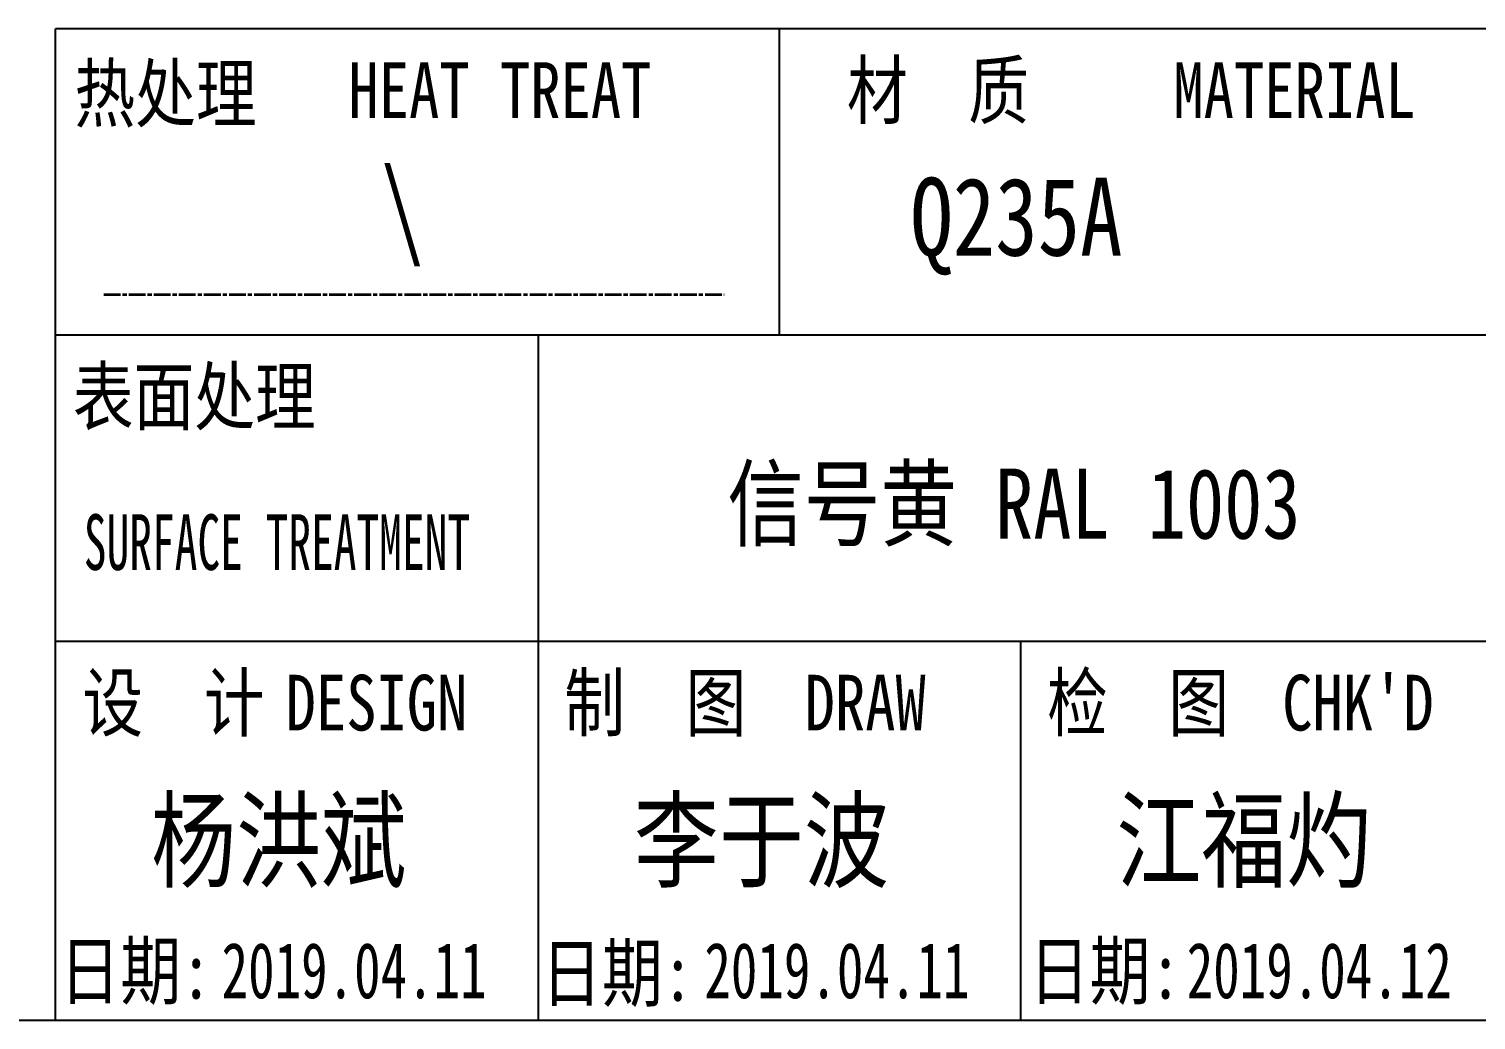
# Model space of a CAD drawing. Header units: millimetres. Extents: x 200899 to 230351, y -82611 to -20945.
# Drawn here: x 202517.2 to 202777.1, y -69495.6 to -69317.6 of the extents above; entities that cross this region are included whole.
import ezdxf
from ezdxf.enums import TextEntityAlignment as Align

# ---------------------------------------------------------------- set-up
doc = ezdxf.new("R2010")
doc.units = ezdxf.units.MM
doc.header["$LTSCALE"] = 0.5
doc.linetypes.add('AM_ISO08W050x2', pattern=[9, 6, -0.75, 1.5, -0.75])
for name, color, linetype in [('图\\M+19E79\\M+195B6\\M+18E9A', 7, 'Continuous'), ('材质', 7, 'Continuous'), ('表面处理', 7, 'Continuous')]:
    doc.layers.add(name, color=color, linetype=linetype)
for name, color, linetype, lineweight in [('图框', 7, 'Continuous', 18), ('热处理', 7, 'Continuous', 20), ('粗点划线', 6, 'AM_ISO08W050x2', 35)]:
    doc.layers.add(name, color=color, linetype=linetype, lineweight=lineweight)
doc.styles.add('国标', font='simfang.ttf', dxfattribs={"width": 0.8})

# ---------------------------------------------------------------- blocks, each defined once
blk = doc.blocks.new('GZDEH零件A2图框V02版')
at = {"layer": '图\\M+19E79\\M+195B6\\M+18E9A', "color": 7}
blk.add_line((584, 55.5), (404, 55.5), dxfattribs=at)
at = {"layer": '图\\M+19E79\\M+195B6\\M+18E9A', "color": 9}
for p, q in [((584, 55.5), (404, 55.5)), ((436.5, 55.5), (436.5, 41.75)), ((493.5, 41.75), (404, 41.75)), ((425.68, 41.75), (425.68, 28)), ((493.5, 28), (404, 28)), ((425.68, 28), (425.68, 11)), ((425.68, 28), (425.68, 11)), ((447.34, 28), (447.34, 11)), ((447.34, 28), (447.34, 11))]:
    blk.add_line(p, q, dxfattribs=at)
at = {"layer": '图\\M+19E79\\M+195B6\\M+18E9A', "color": 9, "linetype": 'Continuous'}
blk.add_line((404, 11), (404, 55.5), dxfattribs=at)
at = {"layer": '图\\M+19E79\\M+195B6\\M+18E9A', "linetype": 'Continuous'}
blk.add_line((20, 11), (584, 11), dxfattribs=at)
at = {"layer": '图\\M+19E79\\M+195B6\\M+18E9A', "color": 9, "style": '国标'}
for s, width, p in [('热处理', 0.8, (404.859, 51.355)), ('材  质', 0.8, (439.547, 51.501)), ('表面处理', 0.8, (404.784, 37.753)), ('SURFACE TREATMENT', 0.6, (405.278, 31.209)), (' DESIGN', 0.8, (412.978, 24.001)), (' DRAW', 0.8, (436.285, 24.001)), ("CHK'D", 0.8, (459.092, 24.001))]:
    blk.add_text(s, height=2.5, dxfattribs=dict(at, width=width)).set_placement(p)
at = {"layer": '图\\M+19E79\\M+195B6\\M+18E9A', "color": 9, "style": '国标', "width": 0.8}
for s, p in [('HEAT TREAT', (423.964, 51.505)), ('MATERIAL', (459.646, 51.501)), ('设  计', (409.303, 24.001)), ('制  图', (430.941, 24.001)), ('检  图', (452.62, 24.001)), ('日期:', (407.597, 11.962)), ('日期:', (429.223, 11.865)), ('日期:', (451.126, 11.962))]:
    blk.add_text(s, height=2.5, dxfattribs=at).set_placement(p, align=Align.CENTER)
blk = doc.blocks.new('DEH A2')
at = {"layer": '图框'}
blk.add_blockref('GZDEH零件A2图框V02版', (0, 0), dxfattribs=at)

msp = doc.modelspace()

# ---------------------------------------------------------------- linework, layer by layer
at = {"layer": '粗点划线', "linetype": 'AM_ISO08W050x2'}
msp.add_line((202530.641, -69365.303), (202642.086, -69365.303), dxfattribs=at)

# ---------------------------------------------------------------- block references
at = {"layer": '图框', "xscale": 4, "yscale": 4, "zscale": 4}
msp.add_blockref('DEH A2', (200905.943, -69539.589), dxfattribs=at)

# ---------------------------------------------------------------- texts
at = {"layer": '图\\M+19E79\\M+195B6\\M+18E9A', "color": 3, "style": '国标'}
for s, height, width, p in [('杨洪斌', 14, 0.8, (202539.135, -69470.323)), ('李于波', 14, 0.8, (202625.855, -69470.323)), ('江福灼', 14, 0.8, (202712.495, -69470.323)), ('2019.04.11', 10, 0.7, (202551.795, -69491.669)), ('2019.04.11', 10, 0.7, (202638.515, -69491.669)), ('2019.04.12', 10, 0.7, (202725.155, -69491.669))]:
    msp.add_text(s, height=height, dxfattribs=dict(at, width=width)).set_placement(p)
at = {"layer": '材质', "color": 3, "style": '国标', "width": 0.8}
msp.add_text('Q235A', height=14, dxfattribs=at).set_placement((202694.575, -69358.31), align=Align.CENTER)
at = {"layer": '热处理', "color": 3, "style": '国标', "width": 0.8}
msp.add_text('\\', height=14, dxfattribs=at).set_placement((202584.261, -69356.804), align=Align.CENTER)
at = {"layer": '表面处理', "color": 3, "style": '国标', "width": 0.8}
msp.add_text('信号黄 RAL 1003', height=12.6, dxfattribs=at).set_placement((202694.116, -69409.137), align=Align.CENTER)

doc.saveas('drawing.dxf')
